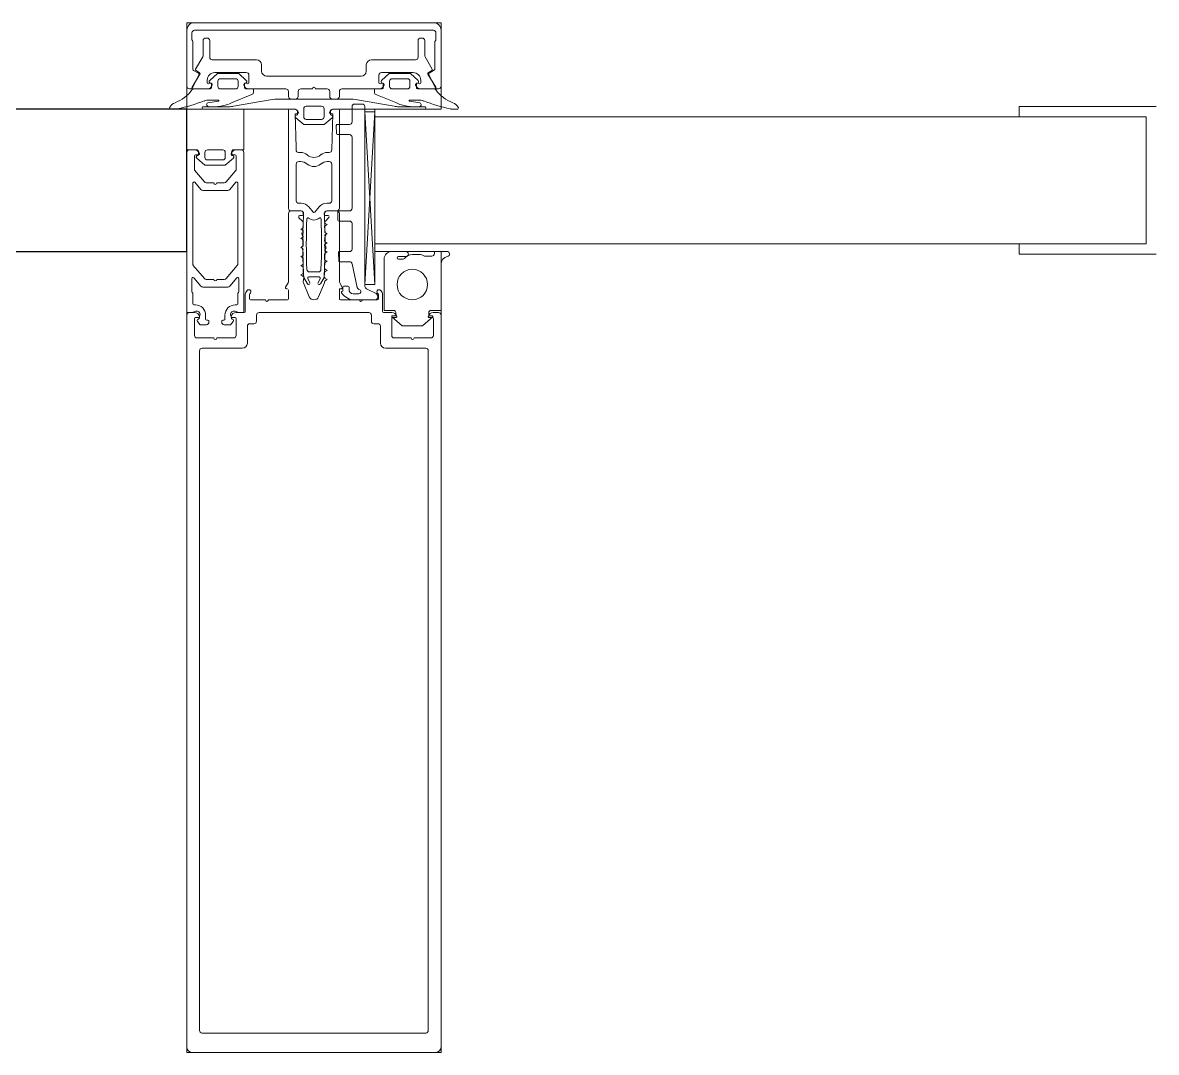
# Model space of a CAD drawing. Header units: millimetres. Extents: x 90978 to 295199, y -4084 to 97293.
# Drawn here: x 191948.3 to 192171.4, y 33961.2 to 34163.7 of the extents above; entities that cross this region are included whole.
import ezdxf

# ---------------------------------------------------------------- set-up
doc = ezdxf.new("R2010")
doc.units = ezdxf.units.MM
doc.header["$MEASUREMENT"] = 0
for name, color, linetype, lineweight in [('CSM-STL-XX-ZZ-M3-A-XXXX-00001_detached _19_04_21__rvt-1-Level 0$0$A-DETL-GENF', 7, 'CONTINUOUS', 9), ('CSM-STL-XX-ZZ-M3-A-XXXX-00001_detached _19_04_21__rvt-1-Level 0$0$A-DOOR', 4, 'CONTINUOUS', 9), ('CSM-STL-XX-ZZ-M3-A-XXXX-00001_detached _19_04_21__rvt-1-Level 0$0$A-GLAZ-CURT', 7, 'CONTINUOUS', 9), ('CSM-STL-XX-ZZ-M3-A-XXXX-00001_detached _19_04_21__rvt-1-Level 0$0$A-GLAZ-CWMG', 7, 'CONTINUOUS', 9)]:
    doc.layers.add(name, color=color, linetype=linetype, lineweight=lineweight)

msp = doc.modelspace()

# ---------------------------------------------------------------- linework, layer by layer
at = {"layer": 'CSM-STL-XX-ZZ-M3-A-XXXX-00001_detached _19_04_21__rvt-1-Level 0$0$A-DETL-GENF', "extrusion": (0, 0, -1)}
for p, q in [((191980.63, 34162.23), (191980.63, 34151.23)), ((192029.13, 34163.73), (191982.13, 34163.73)), ((191982.13, 34162.23), (191986.33, 34162.23)), ((191986.33, 34162.23), (192028.43, 34162.23)), ((192028.43, 34162.23), (192029.13, 34162.23)), ((192030.63, 34151.23), (192030.63, 34162.23)), ((191981.63, 34160.38), (191981.63, 34161.73)), ((191981.83, 34154.51), (191981.83, 34160.03)), ((191983.83, 34157.26), (191983.83, 34160.22)), ((191984.33, 34160.72), (191984.63, 34160.72)), ((191985.13, 34160.22), (191985.13, 34156.92)), ((192026.13, 34156.92), (192026.13, 34160.22)), ((192026.63, 34160.72), (192026.93, 34160.72)), ((192027.43, 34160.22), (192027.43, 34157.26)), ((192029.43, 34160.03), (192029.43, 34154.6)), ((192029.63, 34161.73), (192029.63, 34160.38)), ((191982.36, 34154.57), (191983.76, 34157.01)), ((191985.63, 34156.42), (191994.33, 34156.42)), ((191995.33, 34155.42), (191995.33, 34154.22)), ((192015.93, 34154.22), (192015.93, 34155.42)), ((192016.93, 34156.42), (192025.63, 34156.42)), ((192027.5, 34157.01), (192028.91, 34154.57)), ((191981.66, 34151.03), (191983.2, 34153.62)), ((191981.69, 34150.84), (191983.04, 34153.55)), ((191982.95, 34153.82), (191981.94, 34154.33)), ((191983.13, 34153.9), (191982.43, 34154.3)), ((191985.13, 34152.37), (191986.63, 34153.71)), ((191992.33, 34153.92), (191986.13, 34153.92)), ((191986.63, 34153.71), (191990.84, 34153.71)), ((191990.84, 34153.71), (191992.33, 34152.37)), ((191992.83, 34151.92), (191992.83, 34153.42)), ((191996.33, 34153.22), (192005.63, 34153.22)), ((192005.63, 34153.22), (192014.93, 34153.22)), ((192018.43, 34153.42), (192018.43, 34151.92)), ((192025.13, 34153.92), (192018.93, 34153.92)), ((192020.43, 34153.71), (192018.93, 34152.37)), ((192024.64, 34153.71), (192020.43, 34153.71)), ((192026.13, 34152.37), (192024.64, 34153.71)), ((192028.06, 34153.62), (192029.6, 34151.03)), ((192028.83, 34154.3), (192028.13, 34153.9)), ((192028.22, 34153.56), (192029.58, 34150.84)), ((192029.33, 34154.43), (192028.29, 34153.83)), ((191981.13, 34150.73), (191981.51, 34150.73)), ((191984.66, 34150.72), (191981.83, 34150.72)), ((191982.03, 34150.71), (191985.28, 34150.71)), ((191984.63, 34152.42), (191984.63, 34151.92)), ((191985.28, 34151.85), (191984.83, 34151.72)), ((191985.48, 34151.81), (191985.28, 34151.85)), ((191985.48, 34150.91), (191985.48, 34151.81)), ((191986.73, 34152.21), (191986.73, 34151.21)), ((191990.23, 34152.71), (191987.23, 34152.71)), ((191987.23, 34150.71), (191990.23, 34150.71)), ((191990.73, 34151.21), (191990.73, 34152.21)), ((191992.18, 34151.85), (191991.98, 34151.81)), ((191991.98, 34151.81), (191991.98, 34150.91)), ((191992.63, 34151.72), (191992.18, 34151.85)), ((191992.18, 34150.71), (191993.73, 34150.71)), ((192000.13, 34150.72), (191992.81, 34150.72)), ((191993.73, 34150.71), (191993.73, 34150.05)), ((192005.33, 34150.72), (192003.03, 34150.72)), ((192008.23, 34150.72), (192005.93, 34150.72)), ((192018.46, 34150.72), (192011.13, 34150.72)), ((192017.53, 34150.71), (192017.53, 34150.05)), ((192019.08, 34150.71), (192017.53, 34150.71)), ((192018.63, 34151.72), (192019.08, 34151.85)), ((192019.08, 34151.85), (192019.28, 34151.81)), ((192019.28, 34151.81), (192019.28, 34150.91)), ((192020.53, 34151.21), (192020.53, 34152.21)), ((192021.03, 34152.71), (192024.03, 34152.71)), ((192024.03, 34150.71), (192021.03, 34150.71)), ((192024.53, 34152.21), (192024.53, 34151.21)), ((192025.78, 34151.81), (192025.98, 34151.85)), ((192025.78, 34150.91), (192025.78, 34151.81)), ((192025.98, 34151.85), (192026.43, 34151.72)), ((192029.23, 34150.71), (192025.98, 34150.71)), ((192029.43, 34150.72), (192026.61, 34150.72)), ((192026.63, 34151.92), (192026.63, 34152.42)), ((192029.76, 34150.73), (192030.13, 34150.73)), ((191986.82, 34148.51), (191985.06, 34148.51)), ((191993.42, 34149.59), (191989.53, 34148.01)), ((191997.04, 34148.56), (191989.82, 34147.29)), ((192005.63, 34148.71), (191998.78, 34148.71)), ((192000.63, 34149.22), (192000.63, 34150.22)), ((192002.03, 34148.72), (192001.13, 34148.72)), ((192002.53, 34150.22), (192002.53, 34149.22)), ((192012.49, 34148.71), (192005.63, 34148.71)), ((192008.73, 34149.22), (192008.73, 34150.22)), ((192010.13, 34148.72), (192009.23, 34148.72)), ((192010.63, 34150.22), (192010.63, 34149.22)), ((192021.44, 34147.29), (192014.22, 34148.56)), ((192017.84, 34149.59), (192021.73, 34148.01)), ((192024.44, 34148.51), (192026.2, 34148.51)), ((191978.44, 34146.71), (191977.47, 34146.71)), ((191980.63, 34146.73), (191991.83, 34146.73)), ((191980.63, 34138.73), (191980.63, 34146.73)), ((191988.96, 34147.21), (191983.83, 34147.21)), ((191983.83, 34146.71), (192000.63, 34146.71)), ((191984.77, 34147.98), (191986.86, 34148.32)), ((191991.83, 34146.73), (191991.83, 34142.73)), ((192000.63, 34146.71), (192001.98, 34146.71)), ((192000.63, 34136.87), (192000.63, 34146.52)), ((192000.83, 34146.72), (192001.71, 34146.72)), ((192002.38, 34146.31), (192002.38, 34145.61)), ((192003.63, 34145.21), (192003.63, 34146.81)), ((192004.13, 34147.31), (192005.63, 34147.31)), ((192005.63, 34147.31), (192007.13, 34147.31)), ((192007.63, 34146.81), (192007.63, 34145.21)), ((192008.88, 34145.61), (192008.88, 34146.31)), ((192009.28, 34146.71), (192010.63, 34146.71)), ((192009.55, 34146.72), (192010.43, 34146.72)), ((192010.63, 34146.71), (192027.43, 34146.71)), ((192010.63, 34146.52), (192010.63, 34127.22)), ((192013.13, 34147.22), (192013.13, 34144.22)), ((192015.13, 34147.72), (192013.63, 34147.72)), ((192015.63, 34112.22), (192015.63, 34147.22)), ((192017.63, 34146.22), (192015.63, 34112.22)), ((192015.63, 34146.22), (192017.63, 34112.22)), ((192017.63, 34146.22), (192015.63, 34146.22)), ((192015.63, 34146.22), (192015.63, 34112.22)), ((192017.63, 34112.22), (192017.63, 34146.22)), ((192027.43, 34147.21), (192022.31, 34147.21)), ((192026.49, 34147.98), (192024.41, 34148.32)), ((192032.82, 34146.71), (192033.79, 34146.71)), ((192001.93, 34145.82), (192002.11, 34139.22)), ((192002.38, 34145.82), (192001.93, 34145.82)), ((192002.04, 34145.05), (192003.63, 34143.71)), ((192002.38, 34145.61), (192002.18, 34145.57)), ((192007.13, 34144.71), (192004.13, 34144.71)), ((192007.63, 34143.71), (192009.22, 34145.05)), ((192009.33, 34145.82), (192008.88, 34145.82)), ((192009.08, 34145.57), (192008.88, 34145.61)), ((192009.14, 34138.71), (192009.33, 34145.82)), ((191991.83, 34142.73), (191991.83, 34138.73)), ((192003.63, 34143.71), (192007.63, 34143.71)), ((192010.03, 34143.52), (192010.06, 34141.92)), ((192012.63, 34143.72), (192010.23, 34143.72)), ((192010.26, 34141.72), (192012.63, 34141.72)), ((192013.13, 34141.22), (192013.13, 34127.22)), ((191982.53, 34138.73), (191980.63, 34138.73)), ((191980.63, 34106.93), (191980.63, 34138.23)), ((191981.13, 34138.73), (191982.13, 34138.73)), ((191982.13, 34137.53), (191982.13, 34134.73)), ((191982.93, 34137.73), (191982.33, 34137.73)), ((191982.73, 34137.6), (191982.93, 34137.73)), ((191982.93, 34137.63), (191982.93, 34138.33)), ((191984.18, 34138.23), (191984.18, 34137.23)), ((191986.18, 34138.73), (191984.68, 34138.73)), ((191987.68, 34138.73), (191986.18, 34138.73)), ((191988.18, 34137.23), (191988.18, 34138.23)), ((191989.53, 34137.73), (191989.43, 34138.33)), ((191989.43, 34137.63), (191989.64, 34137.6)), ((191990.13, 34137.73), (191989.53, 34137.73)), ((191991.83, 34138.73), (191989.83, 34138.73)), ((191990.33, 34138.73), (191991.33, 34138.73)), ((191990.33, 34134.92), (191990.33, 34137.53)), ((191991.83, 34138.23), (191991.83, 34106.93)), ((192002.11, 34139.22), (192002.12, 34138.71)), ((192002.62, 34138.22), (192002.99, 34138.22)), ((192008.28, 34138.22), (192008.64, 34138.22)), ((191984.18, 34135.73), (191982.59, 34137.07)), ((191988.18, 34135.73), (191984.18, 34135.73)), ((191984.68, 34136.73), (191987.68, 34136.73)), ((191989.78, 34137.07), (191988.18, 34135.73)), ((192000.63, 34127.22), (192000.63, 34136.87)), ((192002.13, 34135.92), (192002.13, 34128.72)), ((192002.81, 34136.42), (192002.63, 34136.42)), ((192002.99, 34136.42), (192002.81, 34136.42)), ((192008.63, 34136.42), (192008.28, 34136.42)), ((192009.13, 34128.72), (192009.13, 34135.92)), ((191982.13, 34134.73), (191984.08, 34132.41)), ((191988.38, 34132.41), (191990.21, 34134.59)), ((191981.83, 34132.21), (191981.83, 34116.2)), ((191983.38, 34130.91), (191982.19, 34132.34)), ((191988.7, 34130.73), (191983.76, 34130.73)), ((191984.46, 34132.23), (191985.93, 34132.23)), ((191986.53, 34132.23), (191988, 34132.23)), ((191990.28, 34132.34), (191989.08, 34130.91)), ((191990.63, 34124.2), (191990.63, 34132.21)), ((192000.63, 34126.22), (192000.63, 34112.85)), ((192003.1, 34126.72), (192001.13, 34126.72)), ((192001.13, 34126.72), (192003.1, 34126.72)), ((192002.63, 34128.22), (192003.1, 34128.22)), ((192003.53, 34126.02), (192003.53, 34126.22)), ((192004.63, 34127.51), (192005.48, 34126.49)), ((192005.79, 34126.49), (192006.64, 34127.51)), ((192007.73, 34126.22), (192007.73, 34126.02)), ((192010.13, 34126.72), (192008.16, 34126.72)), ((192008.17, 34128.22), (192008.63, 34128.22)), ((192008.23, 34126.72), (192010.13, 34126.72)), ((192010.33, 34126.52), (192010.36, 34124.92)), ((192012.63, 34126.72), (192010.53, 34126.72)), ((192010.63, 34112.85), (192010.63, 34126.22)), ((191990.63, 34116.2), (191990.63, 34124.2)), ((192002.69, 34125.36), (192002.63, 34125.62)), ((192003.39, 34124.67), (192002.69, 34125.36)), ((192002.83, 34125.82), (192003.33, 34125.82)), ((192003.53, 34123.53), (192003.53, 34124.32)), ((192007.83, 34124.25), (192008.23, 34124.02)), ((192008.23, 34124.02), (192007.83, 34123.79)), ((192008.63, 34125.51), (192007.84, 34124.63)), ((192007.93, 34125.82), (192008.43, 34125.82)), ((192010.56, 34124.72), (192012.63, 34124.72)), ((192013.13, 34124.22), (192013.13, 34119.22)), ((192003.03, 34123.12), (192003.43, 34123.35)), ((192003.43, 34122.89), (192003.03, 34123.12)), ((192003.44, 34121.8), (192003.26, 34122.12)), ((192003.53, 34122.72), (192003.44, 34121.8)), ((192007.73, 34123.62), (192007.81, 34122.47)), ((192007.82, 34121.8), (192007.73, 34120.83)), ((192008.01, 34122.12), (192007.82, 34121.8)), ((192008.23, 34122.22), (192007.83, 34121.99)), ((192007.93, 34122.4), (192008.23, 34122.22)), ((192003.03, 34121.32), (192003.43, 34121.55)), ((192003.43, 34121.09), (192003.03, 34121.32)), ((192003.03, 34119.52), (192003.43, 34119.75)), ((192003.43, 34119.29), (192003.03, 34119.52)), ((192003.43, 34119.75), (192003.43, 34120.22)), ((192003.53, 34119.93), (192003.53, 34120.92)), ((192007.83, 34119.11), (192007.73, 34120.02)), ((192007.83, 34120.65), (192008.23, 34120.42)), ((192008.23, 34120.42), (192007.83, 34120.19)), ((192007.83, 34120.19), (192007.83, 34119.75)), ((192003.03, 34117.72), (192003.43, 34117.95)), ((192003.43, 34117.49), (192003.03, 34117.72)), ((192003.44, 34119.11), (192003.26, 34119.42)), ((192003.53, 34118.13), (192003.44, 34119.11)), ((192003.53, 34116.33), (192003.53, 34117.32)), ((192007.73, 34118.22), (192007.73, 34117.23)), ((192008.01, 34119.42), (192007.83, 34119.11)), ((192007.83, 34118.85), (192008.23, 34118.62)), ((192008.23, 34118.62), (192007.83, 34118.39)), ((192010.47, 34118.52), (192010.5, 34116.92)), ((192012.63, 34118.72), (192010.67, 34118.72)), ((192019.43, 34107.13), (192019.43, 34117.23)), ((192020.93, 34118.73), (192023.71, 34118.73)), ((192023.71, 34117.73), (192022.28, 34117.73)), ((192022.28, 34117.23), (192023.21, 34117.23)), ((192025.03, 34118.13), (192026.33, 34118.13)), ((192027.39, 34117.83), (192028.83, 34117.83)), ((192029.33, 34118.74), (192031.81, 34118.74)), ((192029.33, 34118.33), (192029.33, 34118.74)), ((191981.9, 34116.01), (191984.08, 34113.41)), ((191988.38, 34113.41), (191990.56, 34116.01)), ((192003.03, 34115.92), (192003.43, 34116.15)), ((192003.43, 34115.69), (192003.03, 34115.92)), ((192003.53, 34114.53), (192003.53, 34115.52)), ((192007.73, 34116.42), (192007.73, 34115.43)), ((192007.83, 34117.05), (192008.23, 34116.82)), ((192008.23, 34116.82), (192007.83, 34116.59)), ((192007.83, 34115.25), (192008.23, 34115.02)), ((192008.23, 34115.02), (192007.83, 34114.79)), ((192010.7, 34116.72), (192012.63, 34116.72)), ((192013.12, 34116.33), (192014.14, 34111.64)), ((192030.63, 34116.27), (192030.63, 34107.13)), ((191981.63, 34113.45), (191981.63, 34110.79)), ((191983.38, 34111.91), (191981.99, 34113.57)), ((191984.46, 34113.23), (191985.93, 34113.23)), ((191986.53, 34113.23), (191988, 34113.23)), ((191990.48, 34113.57), (191989.08, 34111.91)), ((191990.83, 34110.79), (191990.83, 34113.45)), ((192003.03, 34114.12), (192003.43, 34114.35)), ((192003.43, 34113.89), (192003.03, 34114.12)), ((192003.64, 34113.63), (192003.53, 34112.78)), ((192004.38, 34112.35), (192003.64, 34113.63)), ((192004.42, 34113.44), (192004.82, 34112.58)), ((192006.66, 34113.72), (192004.6, 34113.72)), ((192004.75, 34114.72), (192005.63, 34114.72)), ((192005.63, 34114.72), (192006.51, 34114.72)), ((192006.44, 34112.58), (192006.85, 34113.44)), ((192007.63, 34113.63), (192006.89, 34112.35)), ((192007.73, 34114.62), (192007.63, 34113.63)), ((192007.83, 34113.45), (192008.23, 34113.22)), ((192008.23, 34113.22), (192007.83, 34112.99)), ((191988.7, 34111.73), (191983.76, 34111.73)), ((191992.5, 34111.05), (191992.22, 34110.65)), ((191993.02, 34110.4), (191993.16, 34110.59)), ((192000.56, 34112.6), (192000.06, 34111.72)), ((192000.23, 34111.42), (192000.43, 34111.42)), ((192000.63, 34111.22), (192000.63, 34109.42)), ((192004.71, 34109.84), (192003.57, 34112.59)), ((192007.69, 34112.59), (192006.56, 34109.84)), ((192010.63, 34109.42), (192010.63, 34111.22)), ((192011.21, 34111.72), (192010.7, 34112.6)), ((192010.83, 34111.42), (192011.03, 34111.42)), ((192011.33, 34111.72), (192011.33, 34110.92)), ((192012.33, 34111.92), (192011.53, 34111.92)), ((192012.53, 34111.22), (192012.53, 34111.72)), ((192014.42, 34111.29), (192014.65, 34111.19)), ((192015.63, 34112.22), (192017.63, 34112.22)), ((192017.86, 34110.46), (192016.21, 34111.23)), ((192018.1, 34110.59), (192018.24, 34110.4)), ((192019.04, 34110.65), (192018.76, 34111.05)), ((191981.83, 34110.45), (191981.83, 34108.43)), ((191990.63, 34108.43), (191990.63, 34110.45)), ((191992.13, 34110.36), (191992.13, 34106.92)), ((191992.93, 34109.42), (191992.93, 34110.11)), ((191996.08, 34109.22), (191993.13, 34109.22)), ((192000.43, 34109.22), (191996.68, 34109.22)), ((192014.58, 34109.22), (192010.83, 34109.22)), ((192014.48, 34110.42), (192013.33, 34110.42)), ((192013.6, 34109.22), (192017.58, 34109.22)), ((192018.13, 34109.22), (192015.18, 34109.22)), ((192018.33, 34110.11), (192018.33, 34109.42)), ((192019.13, 34106.92), (192019.13, 34110.36)), ((191980.63, 34106.22), (191980.63, 34094.05)), ((191981.67, 34106.75), (191980.83, 34106.73)), ((191982.16, 34106.72), (191981.13, 34106.72)), ((191982.35, 34106.99), (191981.67, 34106.75)), ((191982.03, 34108.23), (191982.33, 34108.23)), ((191983.07, 34105.58), (191983.21, 34106.23)), ((191984.33, 34106.23), (191984.33, 34105.43)), ((191988.13, 34105.43), (191988.13, 34106.23)), ((191989.25, 34106.23), (191989.4, 34105.58)), ((191990.87, 34106.73), (191990.12, 34106.99)), ((191990.13, 34108.23), (191990.43, 34108.23)), ((191991.93, 34106.72), (191990.31, 34106.72)), ((191991.63, 34106.73), (191990.87, 34106.73)), ((191994.33, 34105.02), (191994.33, 34106.22)), ((191994.83, 34106.72), (192005.63, 34106.72)), ((192005.63, 34106.72), (192011.03, 34106.72)), ((192011.03, 34106.72), (192016.43, 34106.72)), ((192016.93, 34106.22), (192016.93, 34105.02)), ((192020.96, 34106.72), (192019.33, 34106.72)), ((192021.33, 34107.13), (192019.43, 34107.13)), ((192021.73, 34106.09), (192021.13, 34106.09)), ((192021.73, 34106.09), (192021.73, 34106.73)), ((192028.23, 34106.09), (192028.23, 34106.73)), ((192028.23, 34106.09), (192028.83, 34106.09)), ((192030.63, 34107.13), (192028.63, 34107.13)), ((192030.13, 34106.72), (192029.11, 34106.72)), ((192030.63, 34094.05), (192030.63, 34106.22)), ((191982.13, 34102.22), (191982.13, 34105.52)), ((191982.33, 34105.72), (191982.93, 34105.72)), ((191983.23, 34104.33), (191982.71, 34104.94)), ((191984.48, 34104.33), (191983.23, 34104.33)), ((191984.53, 34105.23), (191984.78, 34105.23)), ((191984.98, 34105.03), (191984.98, 34104.83)), ((191987.48, 34104.83), (191987.48, 34105.03)), ((191987.68, 34105.23), (191987.93, 34105.23)), ((191989.23, 34104.33), (191987.98, 34104.33)), ((191989.76, 34104.94), (191989.23, 34104.33)), ((191989.53, 34105.72), (191990.13, 34105.72)), ((191990.33, 34105.52), (191990.33, 34102.22)), ((191992.53, 34100.72), (191992.53, 34104.02)), ((191993.03, 34104.52), (191993.83, 34104.52)), ((192017.43, 34104.52), (192018.23, 34104.52)), ((192018.73, 34104.02), (192018.73, 34100.72)), ((192020.93, 34102.22), (192020.93, 34105.52)), ((192022.98, 34104.13), (192020.94, 34105.85)), ((192021.13, 34105.72), (192021.73, 34105.72)), ((192026.98, 34104.13), (192022.98, 34104.13)), ((192026.98, 34104.13), (192029.03, 34105.85)), ((192028.58, 34105.47), (192026.98, 34104.13)), ((192028.33, 34105.72), (192028.93, 34105.72)), ((192029.13, 34105.52), (192029.13, 34102.22)), ((191985.93, 34101.72), (191982.63, 34101.72)), ((191989.83, 34101.72), (191986.53, 34101.72)), ((192024.73, 34101.72), (192021.43, 34101.72)), ((192028.63, 34101.72), (192025.33, 34101.72)), ((191983.63, 34099.72), (191991.53, 34099.72)), ((192019.73, 34099.72), (192027.63, 34099.72)), ((191983.13, 34094.05), (191983.13, 34099.22)), ((192028.13, 34099.22), (192028.13, 34094.05)), ((191980.63, 33972.93), (191980.63, 34094.05)), ((191983.13, 33972.93), (191983.13, 34094.05)), ((192028.13, 34094.05), (192028.13, 33972.93)), ((192030.63, 33972.93), (192030.63, 34094.05)), ((191980.63, 33962.23), (191980.63, 33972.92)), ((191983.13, 33972.92), (191983.13, 33965.53)), ((192028.13, 33965.53), (192028.13, 33972.92)), ((192030.63, 33972.92), (192030.63, 33962.23)), ((191983.63, 33965.03), (192027.63, 33965.03)), ((192029.63, 33961.23), (191981.63, 33961.23))]:
    msp.add_line(p, q, dxfattribs=at)
msp.add_circle((-192024.98, 34112.23), 3, dxfattribs=at)
for centre, radius, start, end in [((-191982.13, 34162.23), 1.5, 0, 90), ((-191982.13, 34161.73), 0.5, 0, 90), ((-192029.13, 34162.23), 1.5, 90, 180), ((-192029.13, 34161.73), 0.5, 90, 180), ((-191981.83, 34160.38), 0.2, 300, 0), ((-191981.63, 34160.03), 0.2, 120, 180), ((-191984.33, 34160.22), 0.5, 0, 90), ((-191984.63, 34160.22), 0.5, 90, 180), ((-192026.63, 34160.22), 0.5, 0, 90), ((-192026.93, 34160.22), 0.5, 90, 180), ((-192029.63, 34160.03), 0.2, 0, 60.0066), ((-192029.43, 34160.38), 0.2, 180, 240.0066), ((-191983.33, 34157.26), 0.5, 180, 210), ((-191985.63, 34156.92), 0.5, 270, 0), ((-191994.33, 34155.42), 1, 90, 180), ((-192016.93, 34155.42), 1, 0, 90), ((-192025.63, 34156.92), 0.5, 180, 270), ((-192027.93, 34157.26), 0.5, 330, 0), ((-191982.03, 34154.51), 0.2, 296.565, 0), ((-191982.53, 34154.47), 0.2, 300, 30), ((-191982.86, 34153.64), 0.2, 116.565, 206.565), ((-191983.03, 34153.72), 0.2, 120, 210.7437), ((-191986.13, 34152.42), 1.5, 0, 90), ((-191992.33, 34153.42), 0.5, 90, 180), ((-191996.33, 34154.22), 1, 270, 0), ((-192014.93, 34154.22), 1, 180, 270), ((-192018.93, 34153.42), 0.5, 0, 90), ((-192025.13, 34152.42), 1.5, 90, 180), ((-192028.23, 34153.72), 0.2, 329.2563, 60), ((-192028.39, 34153.65), 0.2, 333.4345, 59.9992), ((-192028.73, 34154.47), 0.2, 150, 240), ((-192029.23, 34154.6), 0.2, 180, 239.9992), ((-191981.13, 34151.23), 0.5, 270, 0), ((-191981.51, 34150.93), 0.2, 206.565, 270), ((-191981.83, 34150.92), 0.2, 270, 30.7437), ((-191982.03, 34150.21), 0.5, 35.5761, 90), ((-191984.83, 34151.92), 0.2, 270, 0), ((-191984.66, 34151.72), 1, 194.4775, 270), ((-191985.33, 34152.14), 0.3, 280, 48), ((-191985.28, 34150.91), 0.2, 180, 270), ((-191985.43, 34151.52), 0.2, 90.0001, 194.4775), ((-191987.23, 34152.21), 0.5, 0, 90), ((-191987.23, 34151.21), 0.5, 315, 0), ((-191987.23, 34151.21), 0.5, 270, 315), ((-191990.23, 34152.21), 0.5, 90, 180), ((-191990.23, 34151.21), 0.5, 180, 270), ((-191992.03, 34151.52), 0.2, 345.5225, 89.9999), ((-191992.81, 34151.72), 1, 270, 345.5225), ((-191992.18, 34150.91), 0.2, 270, 0), ((-191992.13, 34152.14), 0.3, 132, 259.9999), ((-191992.63, 34151.92), 0.2, 180, 270), ((-192000.13, 34150.22), 0.5, 90, 180), ((-192003.03, 34150.22), 0.5, 0, 90), ((-192005.63, 34150.72), 0.3, 360, 90), ((-192005.63, 34150.72), 0.3, 90, 180), ((-192008.23, 34150.22), 0.5, 90, 180), ((-192011.13, 34150.22), 0.5, 0, 90), ((-192018.63, 34151.92), 0.2, 270, 0), ((-192018.46, 34151.72), 1, 194.4775, 270), ((-192019.13, 34152.14), 0.3, 280, 48), ((-192019.08, 34150.91), 0.2, 180, 270), ((-192019.23, 34151.52), 0.2, 90.0001, 194.4775), ((-192021.03, 34152.21), 0.5, 0, 90), ((-192021.03, 34151.21), 0.5, 270, 0), ((-192024.03, 34152.21), 0.5, 90, 180), ((-192024.03, 34151.21), 0.5, 225, 270), ((-192024.03, 34151.21), 0.5, 180, 224.9999), ((-192025.83, 34151.52), 0.2, 345.5225, 89.9999), ((-192026.61, 34151.72), 1, 270, 345.5225), ((-192025.98, 34150.91), 0.2, 270, 0), ((-192025.93, 34152.14), 0.3, 132, 259.9999), ((-192026.43, 34151.92), 0.2, 180, 270), ((-192029.23, 34150.21), 0.5, 90, 144.4239), ((-192029.43, 34150.92), 0.2, 149.2563, 270), ((-192029.76, 34150.93), 0.2, 270, 333.4345), ((-192030.13, 34151.23), 0.5, 180, 270), ((-191975.93, 34154.58), 7, 215.5761, 250.052), ((-191985.06, 34145.51), 3, 69.8563, 90), ((-191986.82, 34148.41), 0.1, 90, 248.1714), ((-191993.23, 34150.05), 0.5, 180, 247.9638), ((-191998.78, 34138.71), 10, 80, 90), ((-192001.13, 34149.22), 0.5, 270, 0), ((-192002.03, 34149.22), 0.5, 180, 270), ((-192009.23, 34149.22), 0.5, 270, 0), ((-192010.13, 34149.22), 0.5, 180, 270), ((-192012.49, 34138.71), 10, 90, 100), ((-192018.03, 34150.05), 0.5, 292.0362, 0), ((-192024.44, 34148.41), 0.1, 291.8289, 90), ((-192026.2, 34145.51), 3, 90, 110.1437), ((-192035.33, 34154.58), 7, 289.948, 324.4239), ((-191977.47, 34146.96), 0.25, 270, 28.9338), ((-191979, 34146.12), 2, 28.9338, 70.052), ((-191978.44, 34148.21), 1.5, 256.6793, 270), ((-191968.19, 34191.52), 46, 249.8563, 256.6793), ((-191983.83, 34147.01), 0.2, 360, 90), ((-191983.83, 34146.91), 0.2, 270, 0), ((-191984.92, 34147.61), 0.4, 270, 68.1713), ((-191985.81, 34155.8), 8.63, 260.1615, 275.8999), ((-191985.81, 34155.8), 8.63, 244.4231, 260.1615), ((-191988.96, 34152.21), 5, 260, 270), ((-192000.83, 34146.52), 0.2, 0, 90), ((-192001.71, 34145.82), 0.9, 90, 163.3984), ((-192001.98, 34146.31), 0.4, 90, 180), ((-192004.13, 34146.81), 0.5, 0, 90), ((-192007.13, 34146.81), 0.5, 90, 180), ((-192009.55, 34145.82), 0.9, 16.6016, 90), ((-192009.28, 34146.31), 0.4, 0, 90), ((-192010.43, 34146.52), 0.2, 90, 180), ((-192013.63, 34147.22), 0.5, 0, 90), ((-192015.13, 34147.22), 0.5, 90, 180), ((-192022.31, 34152.21), 5, 270, 280), ((-192025.46, 34155.8), 8.63, 279.8385, 295.5769), ((-192025.46, 34155.8), 8.63, 264.1001, 279.8385), ((-192026.34, 34147.61), 0.4, 111.8287, 270), ((-192043.07, 34191.52), 46, 283.3207, 290.1437), ((-192027.43, 34147.01), 0.2, 90, 180), ((-192027.43, 34146.91), 0.2, 180, 270), ((-192032.82, 34148.21), 1.5, 270, 283.3207), ((-192032.26, 34146.12), 2, 109.948, 151.0662), ((-192033.79, 34146.96), 0.25, 151.0662, 270), ((-192002.23, 34145.28), 0.3, 310, 79.9999), ((-192002.38, 34146.02), 0.2, 180, 270), ((-192004.13, 34145.21), 0.5, 270, 0), ((-192007.13, 34145.21), 0.5, 180, 270), ((-192008.88, 34146.02), 0.2, 270, 0), ((-192009.03, 34145.28), 0.3, 100.0001, 230), ((-192012.63, 34144.22), 0.5, 180, 270), ((-192010.23, 34143.52), 0.2, 359, 90), ((-192010.26, 34141.92), 0.2, 270, 359), ((-192012.63, 34141.22), 0.5, 90, 180), ((-191981.13, 34138.23), 0.5, 0, 90), ((-191982.13, 34137.7), 1.03, 89.8537, 164.2368), ((-191982.33, 34137.53), 0.2, 0, 90), ((-191982.78, 34137.3), 0.3, 310, 80), ((-191982.53, 34138.33), 0.4, 90, 180), ((-191982.93, 34137.93), 0.2, 165.5225, 269.9999), ((-191984.68, 34138.23), 0.5, 0, 90), ((-191987.68, 34138.23), 0.5, 90, 180), ((-191989.53, 34137.93), 0.2, 270.0001, 14.4775), ((-191990.33, 34137.7), 1.03, 15.7632, 90.1463), ((-191989.83, 34138.33), 0.4, 360, 90), ((-191989.58, 34137.3), 0.3, 99.9999, 230), ((-191990.13, 34137.53), 0.2, 90, 180), ((-191991.33, 34138.23), 0.5, 90, 135), ((-191991.33, 34138.23), 0.5, 135, 180), ((-192002.62, 34138.72), 0.5, 270, 358.4904), ((-192002.99, 34136.22), 2, 90, 131.4097), ((-192005.63, 34139.22), 2, 270.0042, 311.4097), ((-192005.63, 34139.22), 2, 228.5904, 270.0043), ((-192008.28, 34136.22), 2, 48.5904, 90), ((-192008.64, 34138.72), 0.5, 181.5074, 270), ((-191984.68, 34137.23), 0.5, 270, 0), ((-191987.68, 34137.23), 0.5, 180, 270), ((-192002.63, 34135.92), 0.5, 0, 90), ((-192002.99, 34134.42), 2, 90, 131.4097), ((-192005.63, 34137.42), 2, 270.0042, 311.4097), ((-192005.63, 34137.42), 2, 228.5904, 270.0043), ((-192008.28, 34134.42), 2, 48.5904, 90), ((-192008.63, 34135.92), 0.5, 90, 180), ((-191989.83, 34134.92), 0.5, 180, 220), ((-191982.03, 34132.21), 0.2, 0, 140), ((-191983.76, 34131.23), 0.5, 270, 320), ((-191984.46, 34132.73), 0.5, 270, 320), ((-191986.23, 34132.23), 0.3, 180, 0), ((-191988, 34132.73), 0.5, 220, 270), ((-191988.7, 34131.23), 0.5, 220, 270), ((-191990.43, 34132.21), 0.2, 40, 180), ((-192002.63, 34128.72), 0.5, 315, 0), ((-192002.63, 34128.72), 0.5, 270, 315), ((-192008.63, 34128.72), 0.5, 180, 270), ((-192001.13, 34127.22), 0.5, 270, 0), ((-192001.13, 34126.22), 0.5, 0, 90), ((-192003.03, 34126.22), 0.5, 90, 180), ((-192003.1, 34126.22), 2, 90, 140), ((-192003.1, 34126.22), 0.5, 90, 183.2381), ((-192109.15, 34120.22), 105.72, 1.2165, 3.2381), ((-192005.63, 34126.62), 0.2, 269.9998, 320), ((-192005.63, 34126.62), 0.2, 220, 270.0002), ((-192008.17, 34126.22), 2, 40, 90), ((-192008.16, 34126.22), 0.5, 356.762, 90), ((-191902.1, 34120.22), 105.73, 176.762, 178.7834), ((-192008.23, 34126.22), 0.5, 0, 90), ((-192010.13, 34127.22), 0.5, 180, 270), ((-192010.13, 34126.22), 0.5, 90, 180), ((-192010.53, 34126.52), 0.2, 359, 90), ((-192012.63, 34127.22), 0.5, 180, 270), ((-192002.83, 34125.62), 0.2, 360, 90), ((-192003.33, 34126.02), 0.2, 180, 270), ((-192003.03, 34124.32), 0.5, 135, 180), ((-192109.16, 34120.22), 105.03, 357.2582, 2.6873), ((-192004.45, 34125.14), 0.2, 2.6873, 65.6339), ((-192004.45, 34125.14), 0.2, 65.6341, 128.5808), ((-192005.63, 34126.62), 1.7, 269.9999, 308.5808), ((-192005.63, 34126.62), 1.7, 231.4193, 270.0001), ((-192006.82, 34125.14), 0.2, 51.4193, 177.3127), ((-191902.11, 34120.22), 105.03, 177.3127, 182.7418), ((-192007.93, 34124.43), 0.2, 300.0001, 21.156), ((-192007.93, 34126.02), 0.2, 270, 0), ((-192008.43, 34125.62), 0.2, 90, 180), ((-192010.56, 34124.92), 0.2, 270, 359), ((-192012.63, 34124.22), 0.5, 90, 180), ((-192003.43, 34122.22), 0.2, 359.9994, 59.9994), ((-192003.33, 34123.53), 0.2, 180, 239.9999), ((-192003.33, 34122.72), 0.2, 120, 180), ((-192109.16, 34120.22), 105.73, 0, 0.856), ((-192003.33, 34121.73), 0.2, 180, 239.9999), ((-192007.93, 34123.62), 0.2, 0, 60), ((-192007.93, 34122.63), 0.2, 300, 360), ((-192007.93, 34121.82), 0.2, 0, 60), ((-191902.1, 34120.22), 105.73, 179.144, 180), ((-192007.83, 34122.22), 0.2, 119.9999, 179.9992), ((-192003.43, 34119.52), 0.2, 0, 60), ((-192003.33, 34120.92), 0.2, 120, 180), ((-192003.33, 34119.93), 0.2, 180, 239.656), ((-192007.93, 34120.83), 0.2, 300.0001, 360), ((-192007.93, 34120.02), 0.2, 0, 60), ((-192007.83, 34119.52), 0.2, 120, 180), ((-192003.33, 34119.12), 0.2, 120, 180), ((-192003.33, 34118.13), 0.2, 180, 239.9999), ((-192003.33, 34117.32), 0.2, 120, 180), ((-192109.16, 34120.22), 105.73, 356.4226, 359.3983), ((-191902.1, 34120.22), 105.73, 180.6016, 183.5774), ((-192007.93, 34119.03), 0.2, 300.0001, 360), ((-192007.93, 34118.22), 0.2, 0, 60), ((-192007.93, 34117.23), 0.2, 300.0001, 0), ((-192010.67, 34118.52), 0.2, 359, 90), ((-192012.63, 34119.22), 0.5, 180, 270), ((-192020.93, 34117.23), 1.5, 0, 90), ((-192022.28, 34117.48), 0.25, 270, 90), ((-192023.21, 34117.53), 0.3, 217.4952, 270), ((-192025.03, 34116.13), 2, 37.4952, 90), ((-192023.71, 34118.23), 0.5, 90, 270), ((-192026.33, 34116.13), 2, 90, 121.7883), ((-192028.83, 34118.33), 0.5, 180, 270), ((-192032.13, 34116.27), 1.5, 0, 80.6077), ((-192031.81, 34118.24), 0.5, 90, 260.6077), ((-191982.13, 34116.2), 0.3, 320, 0), ((-191990.33, 34116.2), 0.3, 180, 220), ((-192003.33, 34116.33), 0.2, 180, 239.9999), ((-192003.33, 34115.52), 0.2, 120, 180), ((-192004.75, 34115.22), 0.5, 270, 357.2582), ((-192006.51, 34115.22), 0.5, 182.7418, 270), ((-192007.93, 34116.42), 0.2, 0, 60), ((-192007.93, 34115.43), 0.2, 300.0001, 0), ((-192010.7, 34116.92), 0.2, 270, 359), ((-192012.63, 34116.22), 0.5, 90, 167.698), ((-191981.83, 34113.45), 0.2, 0, 140), ((-191984.46, 34113.73), 0.5, 270, 320), ((-191986.23, 34113.23), 0.3, 180, 0), ((-191988, 34113.73), 0.5, 220, 270), ((-191990.63, 34113.45), 0.2, 40, 180), ((-192000.13, 34112.85), 0.5, 180, 210), ((-192003.33, 34114.53), 0.2, 180, 239.9999), ((-192003.33, 34113.72), 0.2, 120, 180), ((-192004.03, 34112.78), 0.5, 337.5, 360), ((-192004.6, 34113.52), 0.2, 335, 90), ((-192006.66, 34113.52), 0.2, 90, 205), ((-192007.23, 34112.78), 0.5, 180.0003, 202.5), ((-192007.93, 34114.62), 0.2, 0, 60), ((-192007.93, 34113.63), 0.2, 300.0001, 360), ((-192007.93, 34112.82), 0.2, 0.0002, 60), ((-192011.13, 34112.85), 0.5, 330, 0), ((-191981.83, 34110.79), 0.2, 300, 0), ((-191981.63, 34110.45), 0.2, 120, 180), ((-191983.76, 34112.23), 0.5, 270, 320), ((-191988.7, 34112.23), 0.5, 220, 270), ((-191990.83, 34110.45), 0.2, 0, 60), ((-191990.63, 34110.79), 0.2, 180, 240), ((-191992.63, 34110.36), 0.5, 0, 35), ((-191992.83, 34110.82), 0.4, 35, 90.0002), ((-191992.83, 34110.82), 0.4, 90.0002, 214.9998), ((-192000.23, 34111.62), 0.2, 270, 30), ((-192004.59, 34112.47), 0.25, 270.0001, 330), ((-192004.59, 34112.47), 0.25, 180, 270), ((-192006.67, 34112.47), 0.25, 270, 0), ((-192006.67, 34112.47), 0.25, 210, 270.0001), ((-192010.83, 34111.22), 0.2, 0, 90), ((-192011.23, 34110.72), 0.2, 327.6077, 90.0001), ((-192011.03, 34111.62), 0.2, 150, 270), ((-192013.6, 34112.22), 3, 270, 327.6077), ((-192011.53, 34111.72), 0.2, 0, 90), ((-192012.33, 34111.72), 0.2, 90, 180), ((-192013.33, 34111.22), 0.8, 270, 0), ((-192014.63, 34111.75), 0.5, 294.9999, 347.698), ((-192014.48, 34110.82), 0.4, 114.9999, 270), ((-192016.63, 34112.14), 1, 295, 359.9999), ((-192018.43, 34110.82), 0.4, 325, 90), ((-192018.43, 34110.82), 0.4, 90, 144.9999), ((-192018.63, 34110.36), 0.5, 144.9999, 180), ((-191982.03, 34108.43), 0.2, 270, 0), ((-191990.43, 34108.43), 0.2, 180, 270), ((-191993.43, 34110.11), 0.5, 0, 34.9998), ((-191993.13, 34109.42), 0.2, 270, 0), ((-191996.38, 34109.22), 0.3, 180, 0), ((-192000.43, 34109.42), 0.2, 180, 270), ((-192005.63, 34110.22), 1, 270, 337.5), ((-192005.63, 34110.22), 1, 202.5, 270), ((-192010.83, 34109.42), 0.2, 270, 0), ((-192014.88, 34109.22), 0.3, 180, 0), ((-192017.58, 34109.87), 0.65, 115, 270), ((-192018.13, 34109.42), 0.2, 180, 270), ((-192017.83, 34110.11), 0.5, 145, 180), ((-191980.83, 34106.93), 0.2, 270, 0), ((-191981.13, 34106.22), 0.5, 0, 90), ((-191982.16, 34105.72), 1, 90, 165.5225), ((-191982.33, 34106.23), 2, 90, 180), ((-191982.57, 34106.37), 0.659, 69.9999, 193.0144), ((-191990.13, 34106.23), 2, 0, 90), ((-191989.89, 34106.37), 0.659, 346.9856, 109.9999), ((-191990.31, 34105.72), 1, 14.4775, 90), ((-191991.63, 34106.93), 0.2, 180, 270), ((-191991.93, 34106.92), 0.2, 180, 270), ((-191994.83, 34106.22), 0.5, 0, 90), ((-192016.43, 34106.22), 0.5, 90, 180), ((-192019.33, 34106.92), 0.2, 270, 0), ((-192021.13, 34105.89), 0.2, 349.1589, 90), ((-192020.96, 34105.72), 1, 90, 165.5225), ((-192021.33, 34106.73), 0.4, 90, 180), ((-192029.11, 34105.72), 1, 14.4775, 90), ((-192028.63, 34106.73), 0.4, 0, 90), ((-192028.63, 34106.73), 0.4, 0, 90), ((-192028.83, 34105.89), 0.2, 90, 190.8411), ((-192030.13, 34106.22), 0.5, 90, 180), ((-191982.33, 34105.52), 0.2, 0, 90), ((-191982.93, 34105.13), 0.3, 318.8879, 83.122), ((-191982.87, 34105.63), 0.2, 193.0144, 263.122), ((-191982.93, 34105.92), 0.2, 165.5225, 270), ((-191984.53, 34105.43), 0.2, 270, 0), ((-191984.48, 34104.83), 0.5, 180, 270), ((-191984.78, 34105.03), 0.2, 90, 180), ((-191987.68, 34105.03), 0.2, 0, 90), ((-191987.98, 34104.83), 0.5, 270, 0), ((-191987.93, 34105.43), 0.2, 180, 270), ((-191989.53, 34105.92), 0.2, 270, 14.4775), ((-191989.59, 34105.63), 0.2, 276.878, 346.9856), ((-191989.53, 34105.13), 0.3, 96.878, 221.1121), ((-191990.13, 34105.52), 0.2, 90, 180), ((-191993.03, 34104.02), 0.5, 0, 90), ((-191993.83, 34105.02), 0.5, 180, 270), ((-192017.43, 34105.02), 0.5, 270, 0), ((-192018.23, 34104.02), 0.5, 90, 180), ((-192021.13, 34105.52), 0.2, 0, 90), ((-192021.73, 34105.92), 0.2, 165.5225, 270), ((-192028.33, 34105.92), 0.2, 270, 14.4775), ((-192028.93, 34105.52), 0.2, 90, 180), ((-191982.63, 34102.22), 0.5, 270, 0), ((-191986.23, 34101.72), 0.3, 180, 0), ((-191989.83, 34102.22), 0.5, 180, 270), ((-192021.43, 34102.22), 0.5, 270, 0), ((-192025.03, 34101.72), 0.3, 180, 0), ((-192028.63, 34102.22), 0.5, 180, 270), ((-191983.63, 34099.22), 0.5, 0, 90), ((-191991.53, 34100.72), 1, 180, 270), ((-192019.73, 34100.72), 1, 270, 0), ((-192027.63, 34099.22), 0.5, 90, 180), ((-191983.63, 33965.53), 0.5, 270, 0), ((-192027.63, 33965.53), 0.5, 180, 270), ((-191981.63, 33962.23), 1, 270, 0), ((-192029.63, 33962.23), 1, 180, 270)]:
    msp.add_arc(centre, radius, start, end, dxfattribs=at)
at = {"layer": 'CSM-STL-XX-ZZ-M3-A-XXXX-00001_detached _19_04_21__rvt-1-Level 0$0$A-DOOR', "lineweight": 20}
for p, q in [((192171.36, 34147.23), (192144.36, 34147.23)), ((192144.36, 34147.23), (192144.36, 34145.23)), ((192169.36, 34145.23), (192017.63, 34145.23)), ((192144.36, 34145.23), (192169.36, 34145.23)), ((192169.36, 34145.23), (192169.36, 34120.23)), ((192169.36, 34120.23), (192169.36, 34145.23)), ((192017.63, 34120.23), (192169.36, 34120.23)), ((192169.36, 34120.23), (192144.36, 34120.23)), ((192144.36, 34120.23), (192144.36, 34118.23)), ((192144.36, 34118.23), (192171.36, 34118.23))]:
    msp.add_line(p, q, dxfattribs=at)
at = {"layer": 'CSM-STL-XX-ZZ-M3-A-XXXX-00001_detached _19_04_21__rvt-1-Level 0$0$A-GLAZ-CURT', "lineweight": 30}
for p, q in [((191980.63, 34146.73), (191791.83, 34146.73)), ((191980.63, 34118.73), (191980.63, 34146.73)), ((191791.83, 34118.73), (191980.63, 34118.73))]:
    msp.add_line(p, q, dxfattribs=at)
at = {"layer": 'CSM-STL-XX-ZZ-M3-A-XXXX-00001_detached _19_04_21__rvt-1-Level 0$0$A-GLAZ-CWMG', "lineweight": 20, "extrusion": (0, 0, -1)}
for p, q in [((192030.63, 34163.73), (191980.63, 34163.73)), ((191980.63, 34163.73), (191980.63, 33961.23)), ((192030.63, 34146.73), (192030.63, 34163.73)), ((192017.63, 34118.73), (192017.63, 34146.73)), ((192017.63, 34146.73), (192030.63, 34146.73)), ((192030.63, 34118.73), (192017.63, 34118.73)), ((192030.63, 33961.23), (192030.63, 34118.73)), ((191980.63, 33961.23), (192030.63, 33961.23))]:
    msp.add_line(p, q, dxfattribs=at)

doc.saveas('drawing.dxf')
